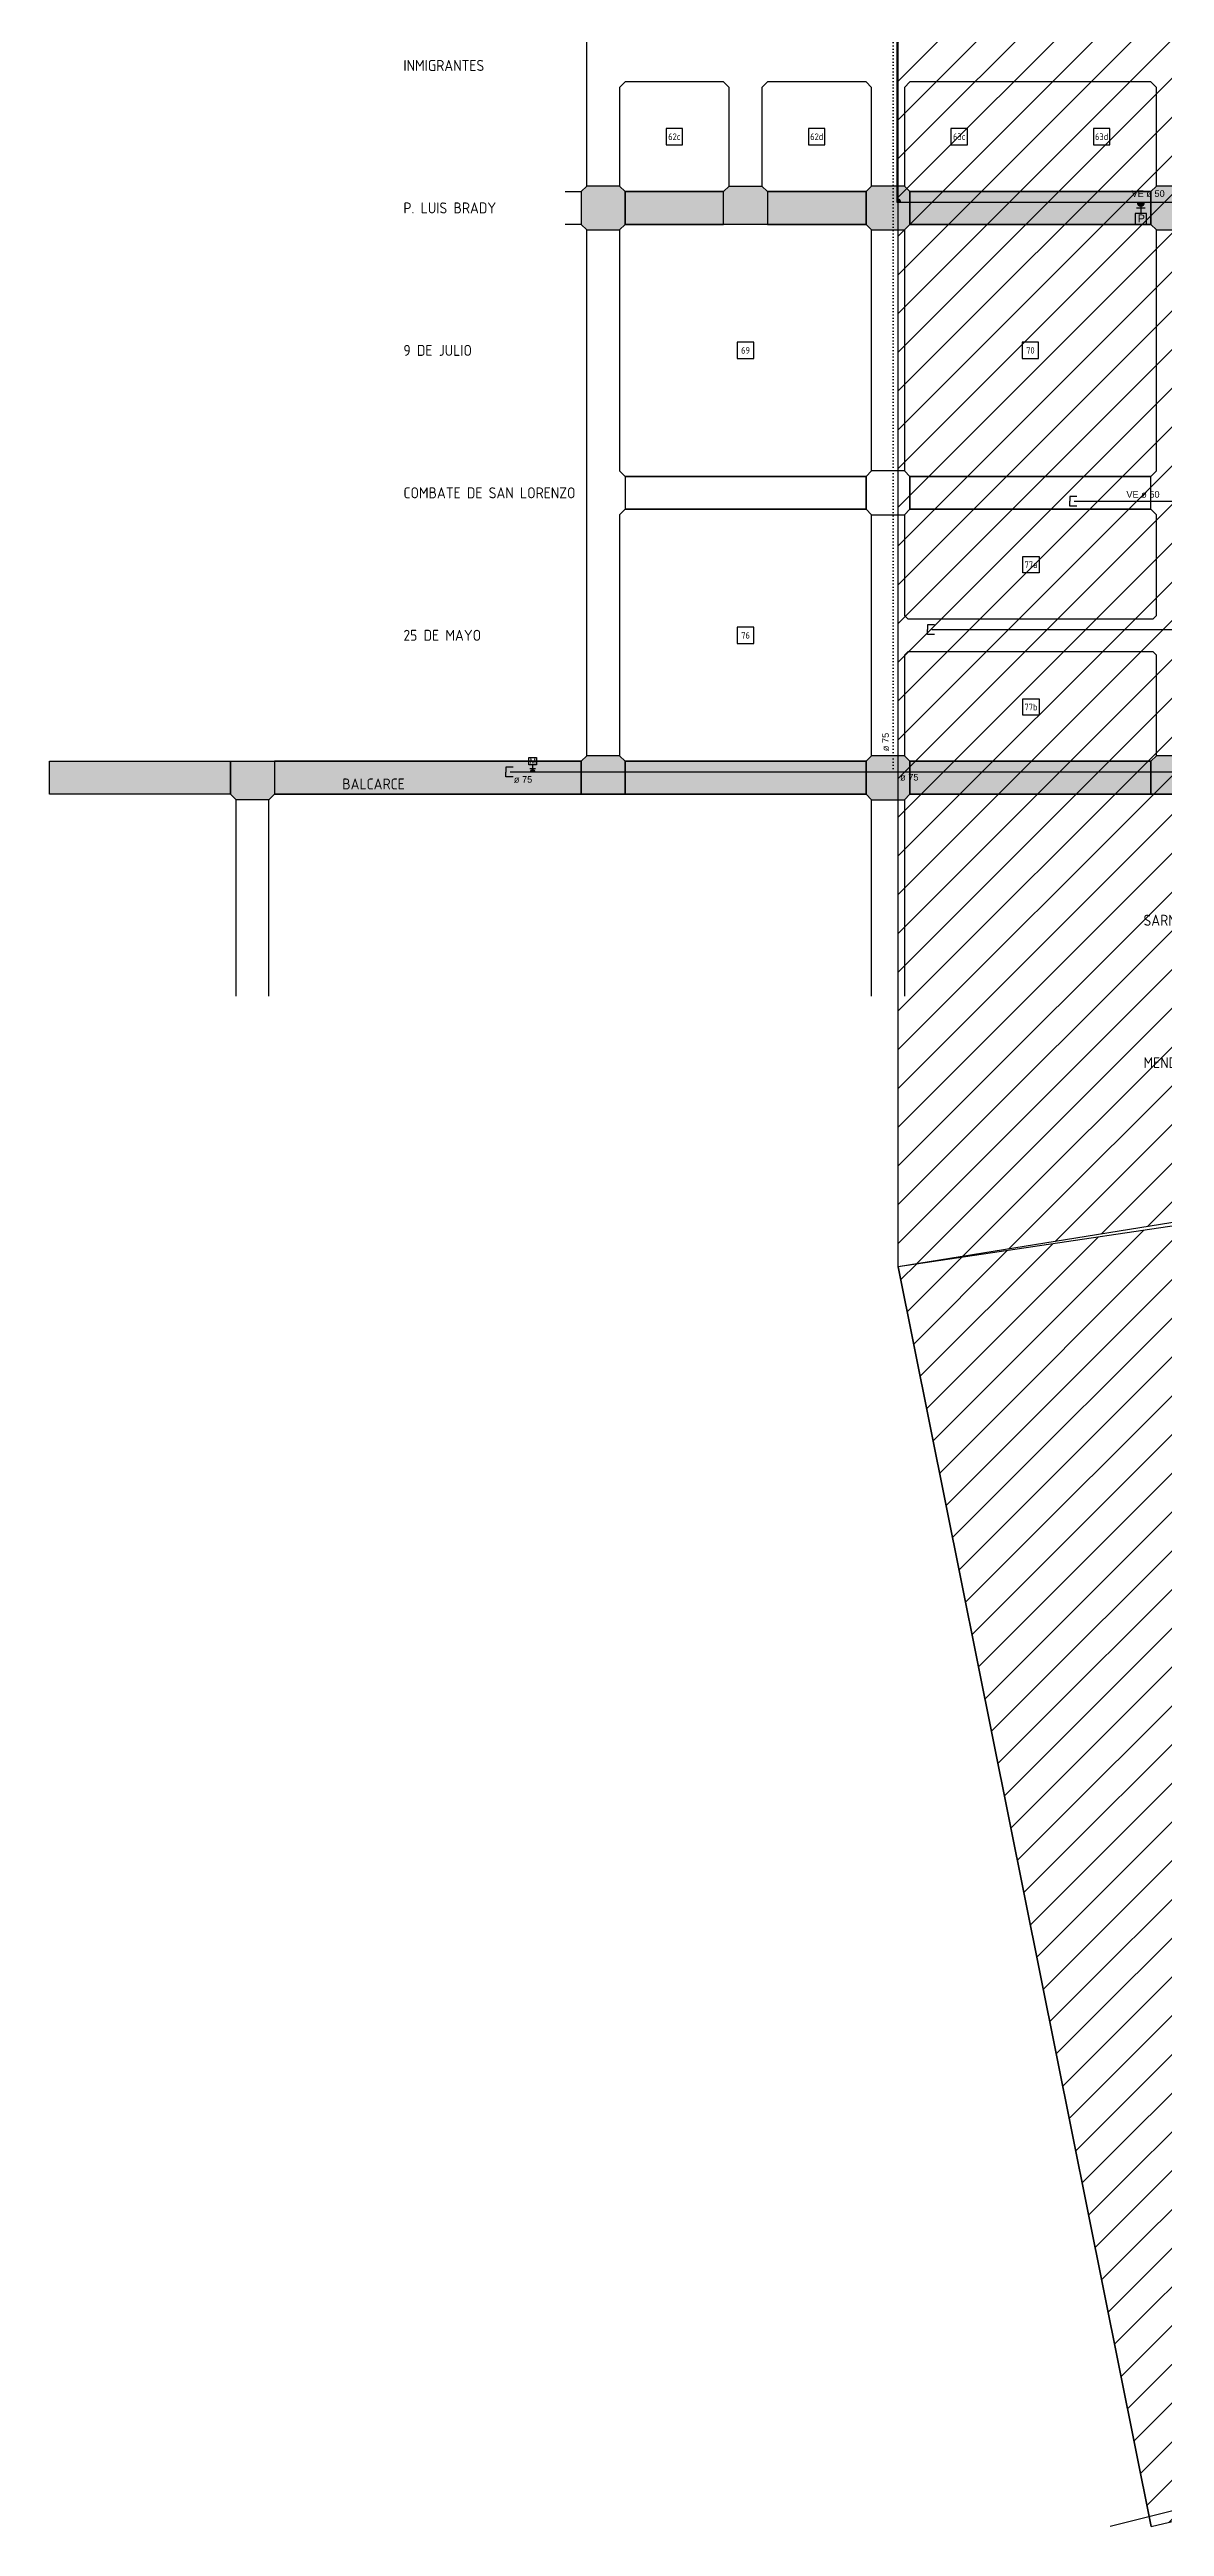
# Model space of a CAD drawing. Extents: x -48 to 13651, y -112 to 3468.
# Drawn here: x 9406 to 10424, y -112 to 2149 of the extents above; entities that cross this region are included whole.
import ezdxf
from ezdxf.enums import TextEntityAlignment as Align

# ---------------------------------------------------------------- set-up
doc = ezdxf.new("R2010")
doc.units = 0
doc.header["$LTSCALE"] = 6
doc.header["$MEASUREMENT"] = 0
doc.linetypes.add('DOT2', pattern=[3.175, 0, -3.175])
for name, color, linetype in [('01', 1, 'CONTINUOUS'), ('02', 2, 'CONTINUOUS'), ('AMPLIACIONES', 2, 'CONTINUOUS'), ('Caño 50mm', 1, 'CONTINUOUS'), ('Caño 63mm', 2, 'CONTINUOUS'), ('llaves', 3, 'CONTINUOUS'), ('MANZANAS', 7, 'CONTINUOUS'), ('NOMB_CALLES', 4, 'CONTINUOUS'), ('NOMENCLATURA CAÑOS', 3, 'CONTINUOUS'), ('NUMERO-MANZANA', 4, 'CONTINUOUS'), ('Pavimento', 253, 'CONTINUOUS'), ('RED', 200, 'CONTINUOUS'), ('RED SEC', 150, 'CONTINUOUS'), ('sectores nuevos', 252, 'CONTINUOUS')]:
    doc.layers.add(name, color=color, linetype=linetype)
doc.styles.add('DATOS', font='arial.ttf')
doc.styles.add('GEOSLAB703LTBT', font='isocp.shx', dxfattribs={"width": 0.9, "height": 8})

# ---------------------------------------------------------------- blocks, each defined once
blk = doc.blocks.new('CUADRADO')
at = {"layer": 'NUMERO-MANZANA', "linetype": 'Continuous'}
blk.add_lwpolyline([(-7.5, -7.5), (7.5, -7.5), (7.5, 7.5), (-7.5, 7.5)], close=True, dxfattribs=at)

msp = doc.modelspace()

# ---------------------------------------------------------------- hatches: boundary and pattern name
at = {"layer": 'Pavimento'}
h = msp.add_hatch(color=256, dxfattribs=at)
h.paths.add_polyline_path([(11716.575, 2024.145), (11746.575, 2024.145), (11747.023, 2023.697), (11738.64, 1989.145), (11711.575, 1989.145), (11711.575, 2019.145)])
h.paths.add_polyline_path([(11621.575, 1989.145), (11711.575, 1989.145), (11711.575, 2019.145), (11621.575, 2019.145)])
h.paths.add_polyline_path([(11621.575, 1989.145), (11621.575, 2019.145), (11616.575, 2024.145), (11586.575, 2024.145), (11581.575, 2019.145), (11581.575, 1989.145), (11586.575, 1984.145), (11616.575, 1984.145)])
h.paths.add_polyline_path([(11491.575, 1989.145), (11581.575, 1989.145), (11581.575, 2019.145), (11491.575, 2019.145)])
h.paths.add_polyline_path([(11491.575, 1989.145), (11491.575, 2019.145), (11486.575, 2024.145), (11456.575, 2024.145), (11451.575, 2019.145), (11451.575, 1989.145), (11456.575, 1984.145), (11486.575, 1984.145)])
h.paths.add_polyline_path([(11361.575, 1989.145), (11451.575, 1989.145), (11451.575, 2019.145), (11361.575, 2019.145)])
h.paths.add_polyline_path([(11361.575, 1989.145), (11361.575, 2019.145), (11356.575, 2024.145), (11326.575, 2024.145), (11321.575, 2019.145), (11321.575, 1989.145), (11326.575, 1984.145), (11356.575, 1984.145)])
h.paths.add_polyline_path([(11231.575, 1989.145), (11321.575, 1989.145), (11321.575, 2019.145), (11231.575, 2019.145)])
h.paths.add_polyline_path([(11231.575, 1989.145), (11231.575, 2019.145), (11226.575, 2024.145), (11196.575, 2024.145), (11191.575, 2019.145), (11191.575, 1989.145), (11196.575, 1984.145), (11226.575, 1984.145)])
h.paths.add_polyline_path([(11101.575, 1989.145), (11191.575, 1989.145), (11191.575, 2019.145), (11101.575, 2019.145)])
h.paths.add_polyline_path([(11101.575, 1989.145), (11101.575, 2019.145), (11096.575, 2024.145), (11066.575, 2024.145), (11061.575, 2019.145), (11061.575, 1989.145), (11066.575, 1984.145), (11096.575, 1984.145)])
h.paths.add_polyline_path([(10971.575, 1989.145), (11061.575, 1989.145), (11061.575, 2019.145), (10971.575, 2019.145)])
h.paths.add_polyline_path([(10971.575, 1989.145), (10971.575, 2019.145), (10966.575, 2024.145), (10936.575, 2024.145), (10931.575, 2019.145), (10931.575, 1989.145), (10936.575, 1984.145), (10966.575, 1984.145)])
h.paths.add_polyline_path([(10841.575, 1989.145), (10931.575, 1989.145), (10931.575, 2019.145), (10841.575, 2019.145)])
h.paths.add_polyline_path([(10841.575, 1989.145), (10841.575, 2019.145), (10836.575, 2024.145), (10806.575, 2024.145), (10801.575, 2019.145), (10801.575, 1989.145), (10806.575, 1984.145), (10836.575, 1984.145)])
h.paths.add_polyline_path([(10711.575, 1989.145), (10801.575, 1989.145), (10801.575, 2019.145), (10711.575, 2019.145)])
h.paths.add_polyline_path([(10711.575, 1989.145), (10711.575, 2019.145), (10706.575, 2024.145), (10676.575, 2024.145), (10671.575, 2019.145), (10671.575, 1989.145), (10676.575, 1984.145), (10706.575, 1984.145)])
h.paths.add_polyline_path([(10581.575, 1989.145), (10671.575, 1989.145), (10671.575, 2019.145), (10581.575, 2019.145)])
h.paths.add_polyline_path([(10581.575, 1989.145), (10581.575, 2019.145), (10576.575, 2024.145), (10546.575, 2024.145), (10541.575, 2019.145), (10541.575, 1989.145), (10546.575, 1984.145), (10576.575, 1984.145)])
h.paths.add_polyline_path([(10451.575, 1989.145), (10541.575, 1989.145), (10541.575, 2019.145), (10451.575, 2019.145)])
h.paths.add_polyline_path([(10451.575, 1989.145), (10451.575, 2019.145), (10446.575, 2024.145), (10416.575, 2024.145), (10411.575, 2019.145), (10411.575, 1989.145), (10416.575, 1984.145), (10446.575, 1984.145)])
h.paths.add_polyline_path([(10191.575, 1989.145), (10411.575, 1989.145), (10411.575, 2019.145), (10191.575, 2019.145)])
h.paths.add_polyline_path([(10191.575, 1989.145), (10191.575, 2019.145), (10186.575, 2024.145), (10156.575, 2024.145), (10151.575, 2019.145), (10151.575, 1989.145), (10156.575, 1984.145), (10186.575, 1984.145)])
h.paths.add_polyline_path([(10061.575, 1989.145), (10151.575, 1989.145), (10151.575, 2019.145), (10061.575, 2019.145)])
h.paths.add_polyline_path([(10021.575, 2019.145), (10026.575, 2024.145), (10056.575, 2024.145), (10061.575, 2019.145), (10061.575, 1989.145), (10021.575, 1989.145)])
h.paths.add_polyline_path([(9931.575, 1989.145), (10021.575, 1989.145), (10021.575, 2019.145), (9931.575, 2019.145)])
h.paths.add_polyline_path([(9931.575, 1989.145), (9931.575, 2019.145), (9926.575, 2024.145), (9896.575, 2024.145), (9891.575, 2019.145), (9891.575, 1989.145), (9896.575, 1984.145), (9926.575, 1984.145)])
h = msp.add_hatch(color=256, dxfattribs=at)
h.paths.add_polyline_path([(9931.575, 1469.145), (10151.575, 1469.145), (10151.575, 1499.145), (9931.575, 1499.145)])
h.paths.add_polyline_path([(9931.575, 1469.145), (9931.575, 1499.145), (9926.575, 1504.145), (9896.575, 1504.145), (9891.575, 1499.145), (9891.575, 1469.145), (9896.575, 1469.145), (9926.575, 1469.145)])
h.paths.add_polyline_path([(9611.575, 1469.145), (9891.575, 1469.145), (9891.575, 1499.145), (9611.575, 1499.145)])
h.paths.add_polyline_path([(9611.575, 1499.145), (9611.575, 1469.145), (9606.575, 1464.145), (9576.575, 1464.145), (9571.575, 1469.145), (9571.575, 1499.145), (9576.575, 1499.145), (9606.575, 1499.145)])
h.paths.add_polyline_path([(9571.575, 1469.145), (9406.298, 1469.145), (9406.298, 1499.145), (9571.575, 1499.145)])
for points in [[(10191.575, 1499.145), (10186.575, 1504.145), (10156.575, 1504.145), (10151.575, 1499.145), (10151.575, 1469.145), (10156.575, 1464.145), (10186.575, 1464.145), (10191.575, 1469.145)], [(10411.575, 1499.145), (10191.575, 1499.145), (10191.575, 1469.145), (10411.575, 1469.145)], [(10451.575, 1499.145), (10446.575, 1504.145), (10416.575, 1504.145), (10411.575, 1499.145), (10411.575, 1469.145), (10451.575, 1469.145)]]:
    msp.add_hatch(color=256, dxfattribs=at).paths.add_polyline_path(points)
h = msp.add_hatch(color=256, dxfattribs=at)
h.paths.add_polyline_path([(11620.118, 1500.602), (11616.575, 1504.145), (11586.575, 1504.145), (11581.575, 1499.145), (11581.575, 1469.145), (11585.396, 1464.286), (11611.273, 1464.145)])
edge = h.paths.add_edge_path()
edge.add_line((10971.575, 1499.145), (10966.575, 1504.145))
edge.add_line((10966.575, 1504.145), (10936.575, 1504.145))
edge.add_line((10936.575, 1504.145), (10931.575, 1499.145))
edge.add_line((10931.575, 1499.145), (10931.575, 1469.145))
edge.add_line((10931.575, 1469.145), (10938.675, 1469.145))
edge.add_arc((10938.675, 1466.145), 3, 0, 90, ccw=False)
edge.add_line((10941.675, 1466.145), (10941.675, 1464.145))
edge.add_line((10941.675, 1464.145), (10966.575, 1464.145))
edge.add_line((10966.575, 1464.145), (10971.575, 1469.145))
edge.add_line((10971.575, 1469.145), (10971.575, 1499.145))
h.paths.add_polyline_path([(10841.575, 1499.145), (10836.575, 1504.145), (10806.575, 1504.145), (10801.575, 1499.145), (10801.575, 1469.145), (10841.575, 1469.145)])
h.paths.add_polyline_path([(10581.575, 1469.145), (10801.575, 1469.145), (10801.575, 1499.145), (10581.575, 1499.145)])
h.paths.add_polyline_path([(10581.575, 1499.145), (10576.575, 1504.145), (10546.575, 1504.145), (10541.575, 1499.145), (10541.575, 1469.145), (10581.575, 1469.145)])
h.paths.add_polyline_path([(10451.575, 1469.145), (10541.575, 1469.145), (10541.575, 1499.145), (10451.575, 1499.145)])
edge = h.paths.add_edge_path()
edge.add_line((10451.575, 1469.145), (10451.575, 1499.145))
edge.add_line((10451.575, 1499.145), (10446.575, 1504.145))
edge.add_line((10446.575, 1504.145), (10416.575, 1504.145))
edge.add_line((10416.575, 1504.145), (10411.575, 1499.145))
edge.add_line((10411.575, 1499.145), (10411.575, 1469.145))
at = {"layer": 'RED SEC'}
h = msp.add_hatch(color=256, dxfattribs=at)
edge = h.paths.add_edge_path()
edge.add_line((10183.277, 2009.145), (10179.926, 2009.145))
edge.add_line((10179.926, 2009.145), (10179.926, 2012.497))
edge.add_arc((10179.926, 2009.145), 3.351, 0, 90, ccw=False)
h = msp.add_hatch(color=256, dxfattribs=at)
edge = h.paths.add_edge_path()
edge.add_line((10399.018, 2009.199), (10405.721, 2009.199))
edge.add_arc((10402.369, 2009.199), 3.351, -180, 0, ccw=False)
h = msp.add_hatch(color=256, dxfattribs=at)
edge = h.paths.add_edge_path()
edge.add_line((9845.025, 1489.145), (9849.549, 1489.145))
edge.add_arc((9847.287, 1489.145), 2.262, 360, 540)
at = {"layer": 'sectores nuevos'}
h = msp.add_hatch(dxfattribs=at)
h.set_pattern_fill('ANSI31', color=256, scale=200, style=0)
h.paths.add_polyline_path([(10554.187, 1475.928), (10554.187, 1098.036), (10180.957, 1037.983), (10180.957, 2260.415), (10429.111, 2260.415), (10429.111, 2391.456), (10689.006, 2391.456), (10689.006, 2257.539), (10433.625, 2257.539), (10432.321, 1475.928)])
h = msp.add_hatch(dxfattribs=at)
h.set_pattern_fill('ANSI31', color=256, scale=200, style=0)
h.paths.add_polyline_path([(10180.957, 1037.983), (10411.756, -111.593), (10853.853, -7.739), (11018.874, 665.454), (10960.738, 960.683), (11094.718, 960.677), (11094.717, 1099.004), (10557.982, 1093.84), (10180.957, 1037.983), (10411.756, -111.593)])

# ---------------------------------------------------------------- linework, layer by layer
at = {"layer": '01'}
msp.add_lwpolyline([(10397.261, 1989.142), (10407.477, 1989.142), (10407.477, 1999.178), (10397.261, 1999.178)], close=True, dxfattribs=at)
msp.add_lwpolyline([(10402.369, 2009.199), (10402.369, 1999.178)], dxfattribs=at)
at = {"layer": 'Caño 50mm'}
for p, q in [((10179.926, 2009.145), (10179.926, 2269.145)), ((11191.575, 2009.145), (10179.926, 2009.145)), ((10566.575, 1736.246), (10341.51, 1736.246)), ((10436.575, 1619.145), (10211.51, 1619.145))]:
    msp.add_line(p, q, dxfattribs=at)
at = {"layer": 'Caño 63mm', "linetype": 'DOT2', "ltscale": 0.15}
msp.add_line((10176.323, 2524.706), (10176.323, 1489.145), dxfattribs=at)
at = {"layer": 'Caño 63mm'}
msp.add_line((10566.575, 1489.145), (9826.865, 1489.145), dxfattribs=at)
at = {"layer": 'llaves'}
for points in [[(10344.052, 1740.795), (10337.499, 1740.795), (10337.499, 1736.421)], [(10344.052, 1732.046), (10337.499, 1732.046), (10337.499, 1736.421)], [(10214.052, 1623.694), (10207.499, 1623.694), (10207.499, 1619.32)], [(10214.052, 1614.945), (10207.499, 1614.945), (10207.499, 1619.32)], [(9829.407, 1493.694), (9822.853, 1493.694), (9822.853, 1489.32)], [(9829.407, 1484.945), (9822.853, 1484.945), (9822.853, 1489.32)]]:
    msp.add_lwpolyline(points, dxfattribs=at)
at = {"layer": 'MANZANAS'}
for p, q in [((9896.575, 2024.145), (9896.575, 2504.145)), ((9931.575, 2119.145), (9926.575, 2114.145)), ((9926.575, 2114.145), (9926.575, 2024.145)), ((10021.575, 2119.145), (9931.575, 2119.145)), ((10021.575, 2119.145), (10026.575, 2114.145)), ((10026.575, 2024.145), (10026.575, 2114.145)), ((10061.575, 2119.145), (10056.575, 2114.145)), ((10056.575, 2114.145), (10056.575, 2024.145)), ((10151.575, 2119.145), (10061.575, 2119.145)), ((10151.575, 2119.145), (10156.575, 2114.145)), ((10156.575, 2024.145), (10156.575, 2114.145)), ((10186.575, 2114.145), (10191.575, 2119.145)), ((10186.575, 2114.145), (10186.575, 2024.145)), ((10411.575, 2119.145), (10191.575, 2119.145)), ((10416.575, 2114.145), (10411.575, 2119.145)), ((10416.575, 2024.145), (10416.575, 2114.145)), ((9876.963, 2019.145), (9891.575, 2019.145)), ((9896.575, 2024.145), (9891.575, 2019.145)), ((9931.575, 2019.145), (9926.575, 2024.145)), ((9931.575, 2019.145), (10021.575, 2019.145)), ((10026.575, 2024.145), (10021.575, 2019.145)), ((10061.575, 2019.145), (10056.575, 2024.145)), ((10061.575, 2019.145), (10151.575, 2019.145)), ((10156.575, 2024.145), (10151.575, 2019.145)), ((10191.575, 2019.145), (10186.575, 2024.145)), ((10191.575, 2019.145), (10411.575, 2019.145)), ((10416.575, 2024.145), (10411.575, 2019.145)), ((9891.575, 1989.145), (9876.963, 1989.145)), ((9891.575, 1989.145), (9896.575, 1984.145)), ((9926.575, 1984.145), (9931.575, 1989.145)), ((10151.575, 1989.145), (9931.575, 1989.145)), ((10151.575, 1989.145), (10156.575, 1984.145)), ((10186.575, 1984.145), (10191.575, 1989.145)), ((10411.575, 1989.145), (10191.575, 1989.145)), ((10411.575, 1989.145), (10416.575, 1984.145)), ((9896.575, 1504.145), (9896.575, 1984.145)), ((9926.575, 1984.145), (9926.575, 1764.145)), ((10156.575, 1764.145), (10156.575, 1984.145)), ((10186.575, 1984.145), (10186.575, 1764.145)), ((10416.575, 1764.145), (10416.575, 1984.145)), ((9931.575, 1759.145), (9926.575, 1764.145)), ((10156.575, 1764.145), (10151.575, 1759.145)), ((10191.575, 1759.145), (10186.575, 1764.145)), ((10416.575, 1764.145), (10411.575, 1759.145)), ((9931.575, 1759.145), (10151.575, 1759.145)), ((10191.575, 1759.145), (10411.575, 1759.145)), ((9931.575, 1729.145), (9926.575, 1724.145)), ((9926.575, 1724.145), (9926.575, 1504.145)), ((10151.575, 1729.145), (9931.575, 1729.145)), ((10151.575, 1729.145), (10156.575, 1724.145)), ((10156.575, 1504.145), (10156.575, 1724.145)), ((10186.575, 1724.145), (10191.575, 1729.145)), ((10186.575, 1724.145), (10186.575, 1632.145)), ((10411.575, 1729.145), (10191.575, 1729.145)), ((10411.575, 1729.145), (10416.575, 1724.145)), ((10416.575, 1632.145), (10416.575, 1724.145)), ((10186.575, 1632.145), (10189.575, 1629.145)), ((10189.575, 1629.145), (10413.575, 1629.145)), ((10413.575, 1629.145), (10416.575, 1632.145)), ((10186.575, 1596.145), (10189.575, 1599.145)), ((10186.575, 1596.145), (10186.575, 1504.145)), ((10413.575, 1599.145), (10189.575, 1599.145)), ((10413.575, 1599.145), (10416.575, 1596.145)), ((10416.575, 1504.145), (10416.575, 1596.145)), ((9406.298, 1499.145), (9891.575, 1499.145)), ((9896.575, 1504.145), (9891.575, 1499.145)), ((9931.575, 1499.145), (9926.575, 1504.145)), ((9931.575, 1499.145), (10151.575, 1499.145)), ((10151.575, 1499.145), (10156.575, 1504.145)), ((10186.575, 1504.145), (10191.575, 1499.145)), ((10191.575, 1499.145), (10411.575, 1499.145)), ((10416.575, 1504.145), (10411.575, 1499.145)), ((9571.575, 1469.145), (9406.298, 1469.145)), ((9576.575, 1464.145), (9571.575, 1469.145)), ((9576.575, 1284.82), (9576.575, 1464.145)), ((9606.575, 1464.145), (9611.575, 1469.145)), ((9606.575, 1284.82), (9606.575, 1464.145)), ((10151.575, 1469.145), (9611.575, 1469.145)), ((10156.575, 1464.145), (10151.575, 1469.145)), ((10156.575, 1284.82), (10156.575, 1464.145)), ((10191.575, 1469.145), (10186.575, 1464.145)), ((10186.575, 1464.145), (10186.575, 1284.82)), ((10541.575, 1469.145), (10191.575, 1469.145)), ((10516.488, -76.194), (10374.51, -111.593))]:
    msp.add_line(p, q, dxfattribs=at)
at = {"layer": 'NOMENCLATURA CAÑOS'}
msp.add_lwpolyline([(10398.361, 2004.188), (10406.378, 2004.188)], dxfattribs=at)
at = {"layer": 'NUMERO-MANZANA'}
for points in [[(10034.075, 1866.645), (10049.075, 1866.645), (10049.075, 1881.645), (10034.075, 1881.645)], [(10294.575, 1686.145), (10309.575, 1686.145), (10309.575, 1671.145), (10294.575, 1671.145)], [(10294.575, 1556.145), (10309.575, 1556.145), (10309.575, 1541.145), (10294.575, 1541.145)]]:
    msp.add_lwpolyline(points, close=True, dxfattribs=at)
at = {"layer": 'Pavimento'}
for points in [[(9931.575, 1989.145), (9931.575, 2019.145), (9926.575, 2024.145), (9896.575, 2024.145), (9891.575, 2019.145), (9891.575, 1989.145), (9896.575, 1984.145), (9926.575, 1984.145), (9931.575, 1989.145)], [(9931.575, 1989.145), (10021.575, 1989.145), (10021.575, 2019.145), (9931.575, 2019.145)], [(10021.575, 2019.145), (10026.575, 2024.145), (10056.575, 2024.145), (10061.575, 2019.145), (10061.575, 1989.145), (10021.575, 1989.145)], [(10061.575, 1989.145), (10151.575, 1989.145), (10151.575, 2019.145), (10061.575, 2019.145)], [(10191.575, 1989.145), (10191.575, 2019.145), (10186.575, 2024.145), (10156.575, 2024.145), (10151.575, 2019.145), (10151.575, 1989.145), (10156.575, 1984.145), (10186.575, 1984.145), (10191.575, 1989.145)], [(10191.575, 1989.145), (10411.575, 1989.145), (10411.575, 2019.145), (10191.575, 2019.145)], [(10451.575, 1989.145), (10451.575, 2019.145), (10446.575, 2024.145), (10416.575, 2024.145), (10411.575, 2019.145), (10411.575, 1989.145), (10416.575, 1984.145), (10446.575, 1984.145), (10451.575, 1989.145)], [(10191.575, 1729.145), (10191.575, 1759.145), (10186.575, 1764.145), (10156.575, 1764.145), (10151.575, 1759.145), (10151.575, 1729.145), (10156.575, 1724.145), (10186.575, 1724.145), (10191.575, 1729.145)], [(9931.575, 1729.145), (10151.575, 1729.145), (10151.575, 1759.145), (9931.575, 1759.145)], [(10191.575, 1729.145), (10411.575, 1729.145), (10411.575, 1759.145), (10191.575, 1759.145)], [(9571.575, 1469.145), (9406.298, 1469.145), (9406.298, 1499.145), (9571.575, 1499.145)], [(9611.575, 1499.145), (9611.575, 1469.145), (9606.575, 1464.145), (9576.575, 1464.145), (9571.575, 1469.145), (9571.575, 1499.145), (9576.575, 1499.145), (9606.575, 1499.145), (9611.575, 1499.145)], [(9611.575, 1469.145), (9891.575, 1469.145), (9891.575, 1499.145), (9611.575, 1499.145)], [(9931.575, 1469.145), (9931.575, 1499.145), (9926.575, 1504.145), (9896.575, 1504.145), (9891.575, 1499.145), (9891.575, 1469.145), (9896.575, 1469.145), (9926.575, 1469.145), (9931.575, 1469.145)], [(9931.575, 1469.145), (10151.575, 1469.145), (10151.575, 1499.145), (9931.575, 1499.145)], [(10191.575, 1469.145), (10191.575, 1499.145), (10186.575, 1504.145), (10156.575, 1504.145), (10151.575, 1499.145), (10151.575, 1469.145), (10156.575, 1464.145), (10186.575, 1464.145), (10191.575, 1469.145)], [(10191.575, 1469.145), (10411.575, 1469.145), (10411.575, 1499.145), (10191.575, 1499.145)], [(10451.575, 1499.145), (10446.575, 1504.145), (10416.575, 1504.145), (10411.575, 1499.145), (10411.575, 1469.145), (10451.575, 1469.145)]]:
    msp.add_lwpolyline(points, close=True, dxfattribs=at)
msp.add_lwpolyline([(10451.575, 1469.145), (10451.575, 1499.145), (10446.575, 1504.145), (10416.575, 1504.145), (10411.575, 1499.145), (10411.575, 1469.145)], dxfattribs=at)
at = {"layer": 'RED'}
msp.add_lwpolyline([(9843.839, 1502.684), (9850.735, 1502.684), (9850.735, 1495.909), (9843.839, 1495.909)], close=True, dxfattribs=at)
for points in [[(9844.581, 1492.527), (9849.993, 1492.527)], [(9847.287, 1489.145), (9847.287, 1495.909)]]:
    msp.add_lwpolyline(points, dxfattribs=at)
at = {"layer": 'RED SEC'}
for centre, radius, start, end in [((10179.926, 2009.145), 3.351, 0, 90), ((10402.369, 2009.199), 3.351, 180, 0), ((9847.287, 1489.145), 2.262, 0, 180)]:
    msp.add_arc(centre, radius, start, end, dxfattribs=at)
at = {"layer": 'sectores nuevos'}
msp.add_lwpolyline([(10554.187, 1475.928), (10554.187, 1098.036), (10180.957, 1037.983), (10180.957, 2260.415), (10429.111, 2260.415), (10429.111, 2391.456), (10689.006, 2391.456), (10689.006, 2257.539), (10433.625, 2257.539), (10432.321, 1475.928), (10554.187, 1475.928)], dxfattribs=at)
msp.add_lwpolyline([(10180.957, 1037.983), (10411.756, -111.593), (10853.853, -7.739), (11018.874, 665.454), (10960.738, 960.683), (11094.718, 960.677), (11094.717, 1099.004), (10557.982, 1093.84), (10180.957, 1037.983), (10411.756, -111.593)], close=True, dxfattribs=at)

# ---------------------------------------------------------------- block references
at = {"layer": 'AMPLIACIONES', "ltscale": 0.1}
for p in [(9976.575, 2069.145), (10106.575, 2069.145), (10236.575, 2069.145), (10366.575, 2069.145), (10301.575, 1874.145), (10041.575, 1614.145)]:
    msp.add_blockref('CUADRADO', p, dxfattribs=at)

# ---------------------------------------------------------------- texts
at = {"layer": '01', "style": 'DATOS'}
msp.add_text('P', height=7.2, dxfattribs=at).set_placement((10399.491, 1990.965))
at = {"layer": '02', "color": 2, "style": 'DATOS'}
for s, height, p in [('VE ø 50', 6, (10393.871, 2014.183)), ('VE ø 50', 6, (10389.209, 1739.735)), ('M', 4.86, (9844.629, 1496.906))]:
    msp.add_text(s, height=height, dxfattribs=at).set_placement(p)
for rotation, p in [(89.939098, (10172.321, 1506.074)), (359.939098, (9827.785, 1479.651)), (359.939098, (10180.35, 1481.614))]:
    msp.add_text(' ø 75', height=6, rotation=rotation, dxfattribs=at).set_placement(p)
at = {"layer": 'NOMB_CALLES', "style": 'GEOSLAB703LTBT'}
for s, p in [('INMIGRANTES', (9729.312, 2134.145)), ('P. LUIS BRADY', (9729.312, 2004.145)), ('9 DE JULIO', (9729.312, 1874.145)), ('COMBATE DE SAN LORENZO', (9729.312, 1744.145)), ('25 DE MAYO', (9729.312, 1614.145)), ('BALCARCE', (9673.482, 1478.487)), ('SARMIENTO', (10404.789, 1354.145)), ('MENDOZA', (10404.789, 1224.145))]:
    msp.add_text(s, height=10, dxfattribs=at).set_placement(p, align=Align.MIDDLE_LEFT)
at = {"layer": 'NUMERO-MANZANA', "style": 'GEOSLAB703LTBT'}
for s, p in [('62c', (9976.575, 2069.145)), ('62d', (10106.575, 2069.145)), ('63c', (10236.575, 2069.145)), ('63d', (10366.575, 2069.145)), ('69', (10041.575, 1874.145)), ('70', (10301.575, 1874.145)), ('77a', (10302.075, 1678.645)), ('76', (10041.575, 1614.145)), ('77b', (10302.075, 1548.645))]:
    msp.add_text(s, height=6, dxfattribs=at).set_placement(p, align=Align.MIDDLE)

doc.saveas('drawing.dxf')
